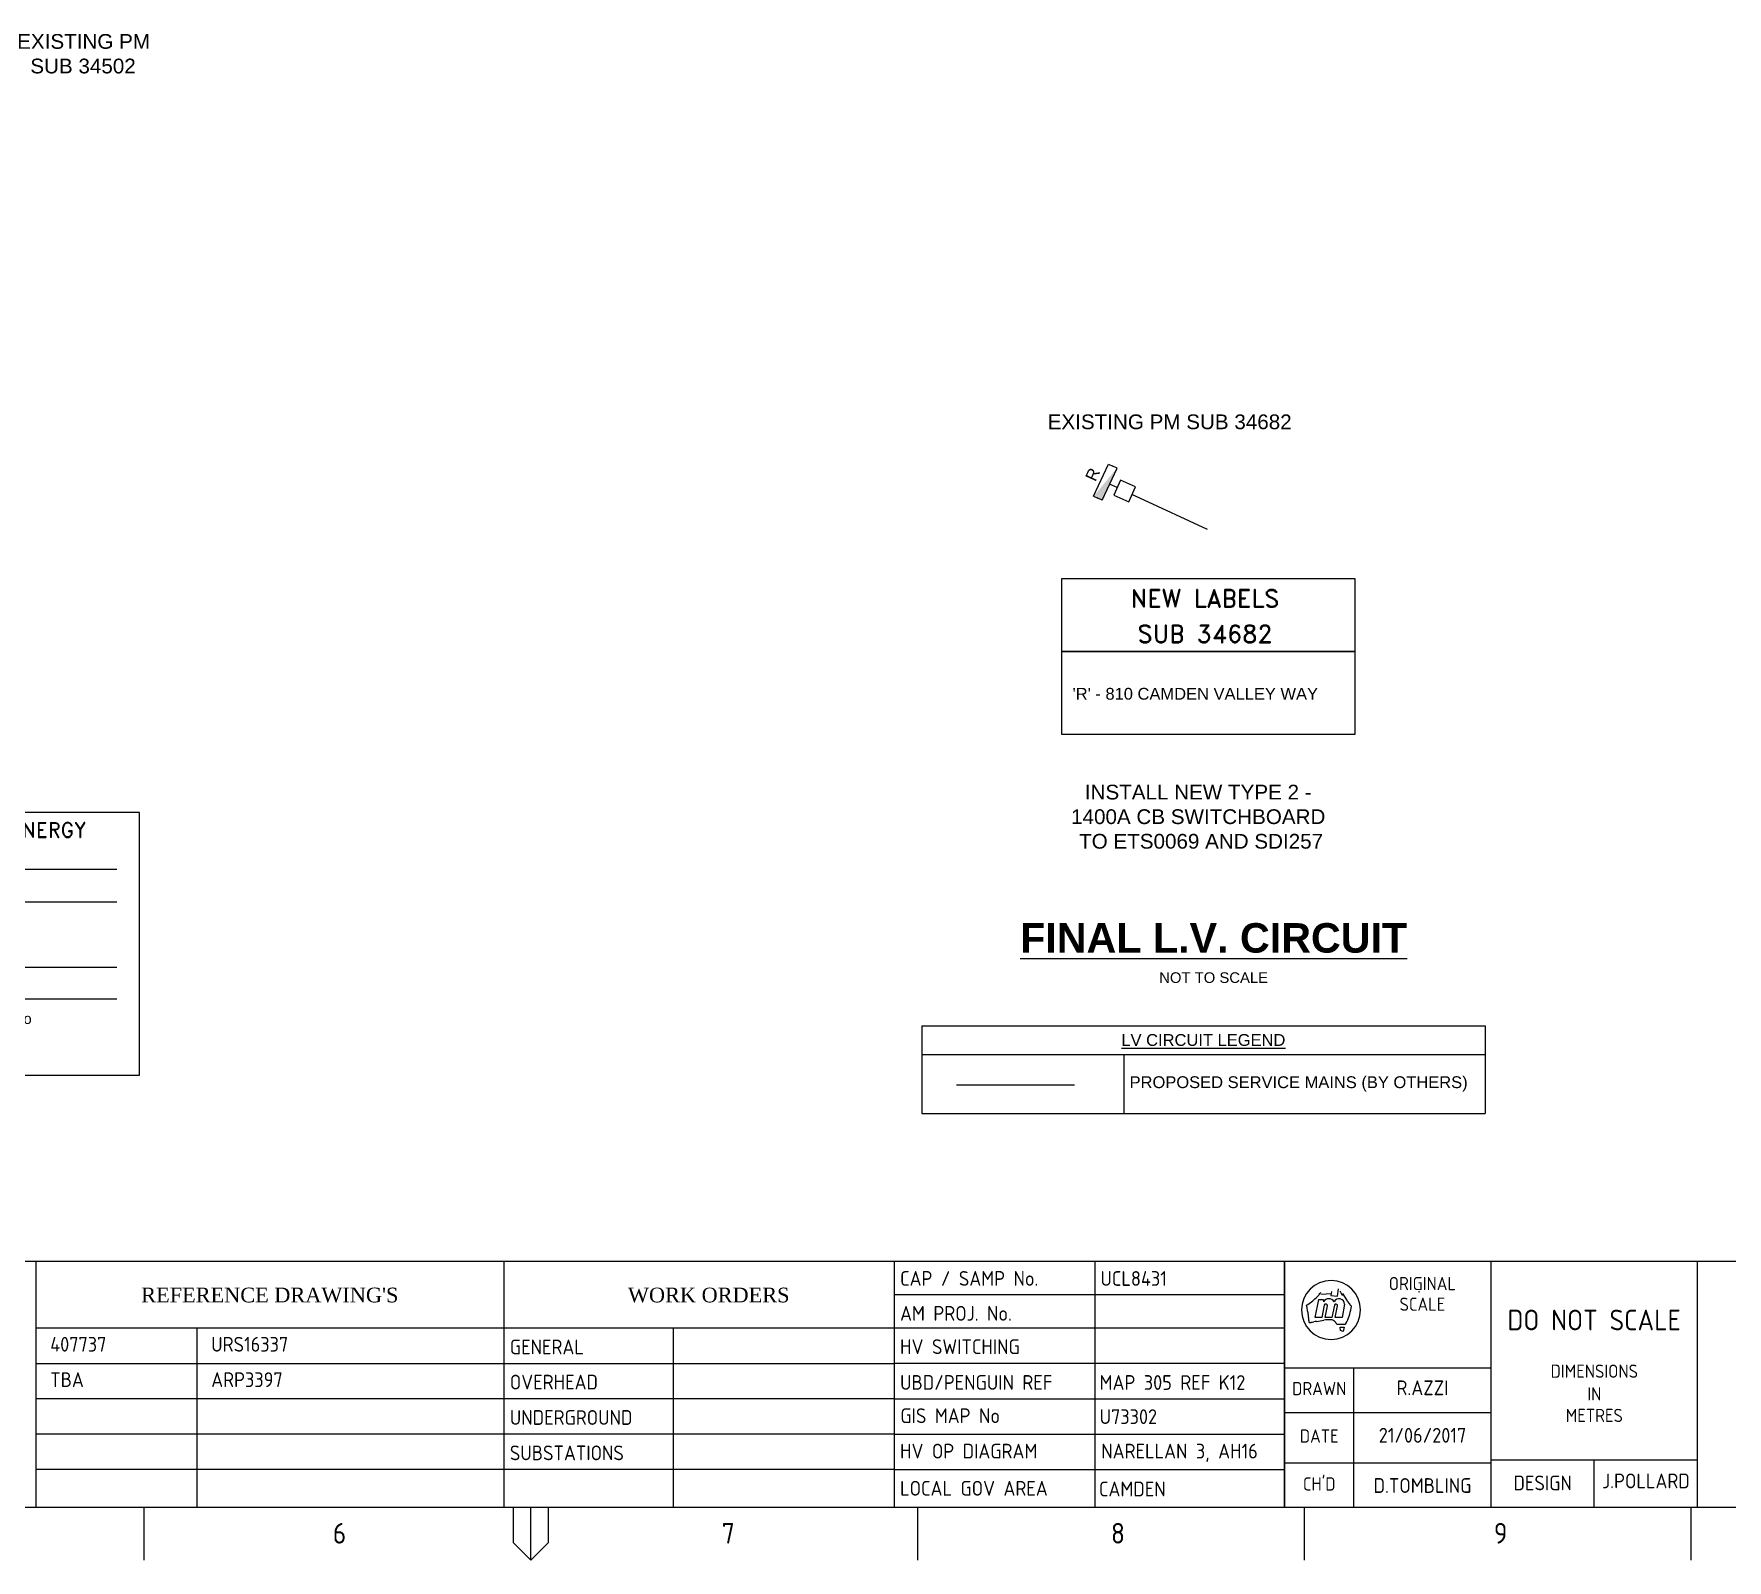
# Paper-space layout 'Sheet(2)' of a CAD drawing. Header units: metres, sheet in millimetres. Extents: x -18 to 816, y -3 to 586.
# Drawn here: x 314.9 to 601.8, y -0.1 to 258.6 of the extents above; entities that cross this region are included whole.
import ezdxf
from ezdxf import colors
from ezdxf.entities.mleader import LeaderData, LeaderLine
from ezdxf.enums import TextEntityAlignment as Align
from ezdxf.math import Vec2, Vec3

# ---------------------------------------------------------------- set-up
doc = ezdxf.new("R2010")
doc.units = ezdxf.units.M
doc.layers.get('0').update_dxf_attribs({"color": 6})
for name, color, linetype in [('_User Miscellaneous1', 7, 'Continuous'), ('Notes', 7, 'Continuous'), ('SupportsUG_SP_EXT', 7, 'Continuous')]:
    doc.layers.add(name, color=color, linetype=linetype)
doc.styles.add('Elec', font='romand__.ttf')
doc.styles.add('iecARIAL', font='arial.ttf', dxfattribs={"height": 2})
doc.styles.add('iecISOCP', font='isocp.shx')
doc.styles.add('iecTimesNewRoman', font='times.ttf')
doc.styles.get("Standard").update_dxf_attribs({"font": 'arial.ttf'})
doc.linetypes.add('Cable 4', pattern='A,5.25,-0.1,["o",Standard,S=2,R=0,X=1.2,Y=-0.7],-4', length=9.35)

# ---------------------------------------------------------------- blocks, each defined once
blk = doc.blocks.new('A1_FRAME_TITLE')
at = {"layer": 'Notes', "linetype": 'Continuous'}
for p, q in [((332.78, 47.62), (332.78, 5.97)), ((412.12, 47.62), (412.12, 5.97)), ((478.24, 47.62), (478.24, 5.97)), ((544.37, 47.62), (544.37, 5.97)), ((544.37, 41.97), (544.37, 5.97)), ((544.37, 29.54), (579.37, 29.54)), ((351.17, -3.03), (351.17, 5.97)), ((413.68, 5.97), (413.68, -0.03)), ((416.68, -3.03), (416.68, 5.97)), ((419.68, -0.03), (419.68, 5.97)), ((482.19, 5.97), (482.19, -3.03)), ((547.7, 5.97), (547.7, -3.03)), ((613.21, 5.97), (613.21, -3.03)), ((413.68, -0.03), (416.68, -3.03)), ((416.68, -3.03), (419.68, -0.03))]:
    blk.add_line(p, q, dxfattribs=at)
at = {"layer": 'Notes'}
for p, q in [((512.26, 47.62), (512.26, 5.97)), ((544.37, 5.97), (544.37, 47.62)), ((579.37, 5.97), (579.37, 47.62)), ((614.37, 5.97), (614.37, 47.62)), ((478.24, 41.97), (544.37, 41.97)), ((549.56, 38.09), (550.17, 41.17)), ((550.17, 41.17), (550.92, 41.17)), ((550.56, 42.05), (552.33, 42.16)), ((550.92, 41.17), (550.97, 40.77)), ((552.33, 42.52), (552.22, 41.82)), ((552.22, 41.82), (553.35, 41.71)), ((553.35, 41.71), (553.55, 42.96)), ((554.57, 40.35), (554.12, 38.09)), ((554.18, 42.18), (555.01, 40.9)), ((567.1, 42.48), (567.3, 42.44)), ((550.7, 38.09), (549.56, 38.09)), ((551.11, 40.17), (550.7, 38.09)), ((551.27, 38.09), (551.66, 40.06)), ((552.41, 38.09), (551.27, 38.09)), ((552.83, 40.17), (552.41, 38.09)), ((552.98, 38.09), (553.37, 40.06)), ((554.12, 38.09), (552.98, 38.09)), ((332.81, 36.33), (478.24, 36.33)), ((360.07, 36.33), (360.07, 5.97)), ((440.78, 36.33), (440.78, 5.97)), ((478.24, 36.33), (544.37, 36.33)), ((554.62, 36.89), (553.22, 36.97)), ((553.22, 36.97), (554.62, 36.89)), ((554.62, 36.89), (553.22, 36.97)), ((553.85, 35.89), (553.78, 36.47)), ((553.78, 36.47), (554.51, 36.47)), ((554.3, 35.74), (553.85, 35.89)), ((554.51, 36.47), (554.3, 35.74)), ((332.78, 30.28), (478.24, 30.28)), ((478.24, 30.33), (544.37, 30.33)), ((556.15, 5.97), (556.15, 29.54)), ((478.24, 24.33), (332.78, 24.33)), ((478.24, 24.33), (544.37, 24.33)), ((544.37, 21.97), (579.37, 21.97)), ((478.24, 18.33), (332.78, 18.33)), ((478.24, 18.33), (544.37, 18.33)), ((478.24, 12.33), (332.78, 12.33)), ((478.24, 12.33), (544.37, 12.33)), ((544.37, 13.47), (579.37, 13.47)), ((579.37, 13.97), (614.37, 13.97)), ((596.87, 5.97), (596.87, 13.97))]:
    blk.add_line(p, q, dxfattribs=at)
at = {"layer": 'Notes', "linetype": 'Continuous', "flags": 128}
for points in [[(123.8, 47.62), (824.37, 47.62)], [(123.8, 5.97), (824.37, 5.97)]]:
    blk.add_lwpolyline(points, dxfattribs=at)
at = {"layer": 'Notes'}
for centre, radius, start, end in [((552.27, 39.37), 5, 0, 180), ((542.41, 49.09), 10.59, 302.5841, 308.1576), ((527.29, 35.61), 21.32, 10.3053, 12.3306), ((542.41, 49.09), 10.59, 308.157, 313.7305), ((545.21, 46.16), 6.54, 313.7309, 319.3045), ((545.21, 46.16), 6.54, 319.3047, 324.8782), ((551.87, 40.21), 1.06, 31.7884, 148.2116), ((551.39, 40.11), 0.28, 348.6911, 168.6911), ((553.61, 40.3), 0.961, 2.5982, 150.8098), ((553.1, 40.11), 0.28, 348.6911, 168.6911), ((578.7, 57.06), 28.87, 210.1483, 211.8601), ((477.01, -10.21), 93.25, 33.1096, 33.2341), ((558.55, 42.96), 4.09, 213.1151, 222.4146), ((555.89, 40.53), 0.484, 222.42, 236.4422), ((552.27, 39.37), 5, 180, 0), ((527.29, 35.61), 21.32, 8.2795, 10.3048), ((528.59, 35.8), 20.01, 6.2539, 8.2792), ((528.59, 35.8), 20.01, 4.2291, 6.2543), ((548.65, 40.42), 3.15, 274.7358, 283.0812), ((550.47, 32.55), 4.93, 97.7419, 103.0814), ((546.76, 59.88), 22.65, 277.7418, 280.8825), ((551.91, 33.09), 4.63, 85.4613, 100.8824), ((552.2, 36.78), 0.924, 46.5875, 85.4612), ((551.36, 35.89), 2.16, 30.1885, 46.5879), ((548.02, 40.74), 7.69, 331.5942, 341.8897), ((542.7, 42.48), 13.29, 341.8901, 347.8434), ((556.07, 40.81), 0.815, 236.4359, 244.7422), ((553.96, 40.06), 1.76, 347.8434, 354.1409), ((554.11, 40.04), 1.61, 354.1436, 1.0342), ((548.72, 39.42), 2.15, 265.1734, 270.0504), ((548.72, 39.51), 2.24, 270.0438, 274.7322), ((554.13, 37.45), 0.75, 311.6083, 321.0792), ((554.18, 37.41), 0.675, 321.0838, 331.5982)]:
    blk.add_arc(centre, radius, start, end, dxfattribs=at)
for s, height, style, p in [('CAP / SAMP No.', 2.5, 'iecISOCP', (479.24, 43.47)), ('WORK ORDERS', 2.5, 'iecTimesNewRoman', (433.13, 40.66)), ('AM PROJ. No.', 2.5, 'iecISOCP', (479.24, 37.55)), ('GENERAL', 2.5, 'iecISOCP', (413.12, 31.86)), ('HV SWITCHING', 2.5, 'iecISOCP', (479.24, 31.9)), ('OVERHEAD', 2.5, 'iecISOCP', (413.12, 25.9)), ('UBD/PENGUIN REF', 2.5, 'iecISOCP', (479.24, 25.84)), ('UNDERGROUND', 2.5, 'iecISOCP', (413.12, 19.9)), ('GIS MAP No', 2.5, 'iecISOCP', (479.29, 20.2)), ('SUBSTATIONS', 2.5, 'iecISOCP', (413.12, 13.9)), ('HV OP DIAGRAM', 2.5, 'iecISOCP', (479.24, 14.2)), ('LOCAL GOV AREA', 2.5, 'iecISOCP', (479.24, 7.9)), ('6', 3.5, 'iecISOCP', (383.12, -0.22)), ('7', 3.5, 'iecISOCP', (449.03, -0.22)), ('8', 3.5, 'iecISOCP', (514.97, -0.22)), ('9', 3.5, 'iecISOCP', (579.84, -0.22))]:
    blk.add_text(s, height=height, dxfattribs=dict(at, style=style)).set_placement(p)
for s, height, style, p in [("REFERENCE DRAWING'S", 2.5, 'iecTimesNewRoman', (372.45, 40.66)), ('ORIGINAL', 2.24, 'iecISOCP', (567.74, 42.73)), ('SCALE', 2.24, 'iecISOCP', (567.74, 39.23)), ('DIMENSIONS', 2.24, 'iecISOCP', (596.87, 27.88)), ('DRAWN', 2.24, 'iecISOCP', (550.26, 24.93)), ('IN', 2.24, 'iecISOCP', (596.87, 24.04)), ('METRES', 2.24, 'iecISOCP', (596.87, 20.38)), ('DATE', 2.24, 'iecISOCP', (550.26, 16.88)), ("CH'D", 2.24, 'iecISOCP', (550.26, 8.77)), ('DESIGN', 2.5, 'iecISOCP', (588.12, 8.81))]:
    blk.add_text(s, height=height, dxfattribs=dict(at, style=style)).set_placement(p, align=Align.CENTER)
at = {"layer": 'Notes', "insert": (596.84, 37.67), "char_height": 3.5, "width": 29.1, "attachment_point": 5, "style": 'iecISOCP'}
blk.add_mtext('DO NOT SCALE', dxfattribs=at)
at = {"layer": 'Notes', "style": 'iecISOCP', "flags": 8}
blk.add_attdef('VERSION_NO', text='', height=2.5, rotation=90, dxfattribs=at).set_placement((302.04, 43.81), align=Align.MIDDLE_CENTER)
at = {"layer": 'Notes', "style": 'iecISOCP'}
for tag, p in [('CAP_NO', (513.19, 43.46)), ('IE_NUM', (513.05, 37.81)), ('REF_No_1', (335.24, 32.31)), ('REF_1', (362.52, 32.31)), ('HV_SWITCH', (513.46, 32.16)), ('GEN_WO', (441.71, 31.76)), ('REF_No_2', (335.24, 26.31)), ('REF_2', (362.52, 26.31)), ('OH_WO', (441.71, 25.81)), ('UBD_REF', (513.05, 25.83)), ('REF_No_3', (335.24, 20.31)), ('REF_3', (362.52, 20.31)), ('UG_WO', (441.71, 20.05)), ('GIS_MAP_No', (513.05, 20.04)), ('REF_No_4', (335.24, 14.31)), ('REF_4', (362.52, 14.31)), ('SUB_WO', (441.71, 13.81)), ('HV_OP_DIAG', (513.33, 14.2)), ('LGA', (512.95, 7.78)), ('ExportID', (9.08, 2.39))]:
    blk.add_attdef(tag, p, '', height=2.5, dxfattribs=at)
at = {"layer": 'Notes'}
blk.add_attdef('DRAFT_NUM', (29.9, 23.29), '', height=2.5, rotation=90, dxfattribs=at)
at = {"layer": 'Notes', "style": 'iecISOCP'}
for tag, height, p in [('T1', 3.5, (684.37, 39.47)), ('T2', 3.5, (684.37, 34.35)), ('scale', 2.5, (567.76, 33.27)), ('T3', 3.5, (684.37, 28.92)), ('DRAWN', 2.5, (567.76, 24.93)), ('T4', 3.5, (684.37, 23.66)), ('T5', 3.5, (684.37, 18.23)), ('REV', 5, (820.05, 17.1)), ('DATE', 2.5, (567.76, 16.88)), ('T6', 3.5, (684.37, 12.97)), ('DESIGN', 2.5, (605.62, 9.15)), ('CHD', 2.5, (567.76, 8.37))]:
    blk.add_attdef(tag, text='', height=height, dxfattribs=at).set_placement(p, align=Align.CENTER)
blk.add_attdef('NUM', text='', height=7, dxfattribs=at).set_placement((792.37, 20.12), align=Align.MIDDLE_CENTER)
for tag, p in [('NS', (790.71, 8.12)), ('SHTS', (805.41, 8.12))]:
    blk.add_attdef(tag, text='', height=2.5, dxfattribs=at).set_placement(p, align=Align.MIDDLE)
at = {"layer": 'Notes', "style": 'iecISOCP', "flags": 1}
for tag, p in [('ProjectType', (14.17, -26.8)), ('ProjectNumber', (23.56, -26.82)), ('DrawingNumber', (35.51, -26.8)), ('ExportDate', (60.28, -26.79)), ('ExportUserName', (69.15, -26.8)), ('DesignerCompanyName', (81.48, -26.79)), ('ExportAreaOfInterest', (97.1, -26.81)), ('GIS_SUCCESS', (112, -26.78)), ('CAD_SUCCESS', (121.79, -26.78)), ('ExportCategories', (140.08, -26.8)), ('ProjectDescription', (47.56, -26.83)), ('DEPOTCODE', (132.11, -26.88)), ('Comments', (154.38, -26.88))]:
    blk.add_attdef(tag, p, '', height=1, dxfattribs=at)
blk = doc.blocks.new('NOTE_CERTIFIED-BY-IE')
at = {"color": 7, "linetype": 'Continuous', "lineweight": -3}
for p, q in [((21.25, 34.9), (73.15, 34.9)), ((25.46, 29.41), (73.15, 29.41)), ((2.51, 18.32), (73.15, 18.32)), ((20.45, 12.96), (73.15, 12.96))]:
    blk.add_line(p, q, dxfattribs=at)
blk.add_lwpolyline([(0, 0), (76.98, 0), (76.98, 44.52), (0, 44.52)], close=True)
at = {"color": 7, "lineweight": -3, "style": 'Elec'}
blk.add_text('CERTIFIED BY ENDEAVOUR ENERGY', height=2.52, dxfattribs=at).set_placement((38.51, 41.58), align=Align.MIDDLE_CENTER)
at = {"color": 7, "lineweight": -3}
for s, p in [('Amendment:', (1.7, 35.94)), ('Date Approved:', (1.37, 30.47)), ("Examiner's Signature:", (1.37, 25.01))]:
    blk.add_text(s, height=2.5, dxfattribs=at).set_placement(p, align=Align.MIDDLE_LEFT)
blk.add_text('Print Name:', height=2.5, dxfattribs=at).set_placement((2.4, 11.95), align=Align.BOTTOM_LEFT)
at = {"color": 7, "lineweight": -3, "insert": (38.49, 5.99), "char_height": 1.79, "attachment_point": 5, "line_spacing_factor": 1.2}
blk.add_mtext("This Certification is issued subject to \\PEndeavour Energy's \\PStandard Certification Terms", dxfattribs=at)
at = {"color": 7, "lineweight": -3, "flags": 4}
for tag, p in [('AMENDMENT', (21.25, 34.9)), ('DATE_APPROVED', (25.46, 29.41)), ('PRINT_NAME', (20.45, 12.96))]:
    blk.add_attdef(tag, p, '', height=2.5, dxfattribs=at)
blk = doc.blocks.new('CIRCUIT_BREAKER_NEW')
for points in [[(1.4, 0), (0, 0)], [(4.2, 0), (5.6, 0)]]:
    blk.add_lwpolyline(points)
blk.add_lwpolyline([(4.2, -1.4), (4.2, 1.4), (1.4, 1.4), (1.4, -1.4)], close=True)
at = {"flags": 1}
for tag, p in [('ORIENTATION', (-4.19, 2.93)), ('USAGE', (-4.19, 3.31)), ('ASSET_NUM', (-4.19, 2.2)), ('LOCATION', (-4.19, 1.83)), ('NOTES', (-4.19, 1.39)), ('Z', (0, 0))]:
    blk.add_attdef(tag, p, '', height=0.2, dxfattribs=at)
blk.add_attdef('STATE', (-4.2, 1), '', height=0.2)
blk = doc.blocks.new('*T155')
at = {"layer": 'Defpoints', "color": 8, "linetype": 'ByBlock', "lineweight": 0, "transparency": 16777216}
for p, q in [((0, 0), (95.46, 0)), ((0, 0), (0, -14.87)), ((95.46, 0), (95.46, -14.87)), ((0, -4.87), (95.46, -4.87)), ((34.23, -4.87), (34.23, -14.87)), ((0, -14.87), (95.46, -14.87))]:
    blk.add_line(p, q, dxfattribs=at)
at = {"layer": '_User Miscellaneous1', "color": 0, "linetype": 'Continuous', "transparency": 16777216, "char_height": 2}
for s, insert, width, attachment_point in [('{\\LLV CIRCUIT LEGEND}', (47.73, -2.43), 93.4642, 5), ('PROPOSED SERVICE MAINS (BY OTHERS)', (35.23, -9.87), 59.2392, 4)]:
    blk.add_mtext(s, dxfattribs=dict(at, insert=insert, width=width, attachment_point=attachment_point))

psp = doc.layouts.new('Sheet(2)')

# ---------------------------------------------------------------- hatches: boundary and pattern name
at = {"layer": 'Notes'}
h = psp.add_hatch(color=256, dxfattribs=at)
h.dxf.hatch_style = 1
h.paths.add_polyline_path([(498.4, 185.02), (494.44, 180.24), (495.89, 179.57)])

# ---------------------------------------------------------------- linework, layer by layer
for p, q in [((494.44, 180.24), (496.95, 185.69)), ((495.89, 179.57), (498.4, 185.02)), ((496.95, 185.69), (497.68, 185.35)), ((498.4, 185.02), (497.68, 185.35)), ((494.44, 180.24), (495.16, 179.91)), ((495.89, 179.57), (495.16, 179.91))]:
    psp.add_line(p, q, dxfattribs=at)
at = {"layer": 'Notes', "lineweight": 30}
psp.add_line((488.97, 153.94), (538.75, 153.94), dxfattribs=at)
at = {"layer": 'Notes', "linetype": 'Cable 4', "flags": 128}
for points in [[(502.23, 179.95), (513.69, 174.66)], [(471.18, 80.51), (491.18, 80.51)]]:
    psp.add_lwpolyline(points, dxfattribs=at)
at = {"layer": 'Notes'}
psp.add_lwpolyline([(488.97, 139.93), (538.75, 139.93), (538.75, 166.24), (488.97, 166.24)], close=True, dxfattribs=at)

# ---------------------------------------------------------------- block references
psp.add_blockref('*T155', (465.3, 90.5))
at = {"layer": 'Notes', "rotation": 335.2247908915629}
psp.add_blockref('CIRCUIT_BREAKER_NEW', (497.15, 182.3), dxfattribs=at)
at = {"layer": 'Notes'}
psp.add_blockref('NOTE_CERTIFIED-BY-IE', (255.79, 82.11), dxfattribs=at)
at = {"layer": 'SupportsUG_SP_EXT'}
ref = psp.add_blockref('A1_FRAME_TITLE', (-17.6, 2.95), dxfattribs=at)
ref.add_attrib('DESIGN', 'J.POLLARD', dxfattribs={"layer": 'Notes', "height": 2.5, "style": 'iecISOCP'}).set_placement((588.02, 12.1), align=Align.CENTER)
ref.add_attrib('DRAWN', 'R.AZZI', dxfattribs={"layer": 'Notes', "height": 2.5, "style": 'iecISOCP'}).set_placement((550.16, 27.88), align=Align.CENTER)
ref.add_attrib('DATE', '21/06/2017', dxfattribs={"layer": 'Notes', "height": 2.5, "style": 'iecISOCP'}).set_placement((550.16, 19.83), align=Align.CENTER)
ref.add_attrib('CHD', 'D.TOMBLING', dxfattribs={"layer": 'Notes', "height": 2.5, "style": 'iecISOCP'}).set_placement((550.16, 11.32), align=Align.CENTER)
ref.add_attrib('CAP_NO', 'UCL8431', (495.59, 46.41), dxfattribs={"layer": 'Notes', "height": 2.5, "style": 'iecISOCP'})
ref.add_attrib('UBD_REF', 'MAP 305 REF K12', (495.45, 28.78), dxfattribs={"layer": 'Notes', "height": 2.5, "style": 'iecISOCP'})
ref.add_attrib('GIS_MAP_No', 'U73302', (495.45, 22.99), dxfattribs={"layer": 'Notes', "height": 2.5, "style": 'iecISOCP'})
ref.add_attrib('HV_OP_DIAG', 'NARELLAN 3, AH16', (495.73, 17.15), dxfattribs={"layer": 'Notes', "height": 2.5, "style": 'iecISOCP'})
ref.add_attrib('LGA', 'CAMDEN', (495.34, 10.73), dxfattribs={"layer": 'Notes', "height": 2.5, "style": 'iecISOCP'})
ref.add_attrib('REF_No_1', '407737', (317.64, 35.26), dxfattribs={"layer": 'Notes', "height": 2.5, "style": 'iecISOCP'})
ref.add_attrib('REF_1', 'URS16337', (344.92, 35.26), dxfattribs={"layer": 'Notes', "height": 2.5, "style": 'iecISOCP'})
ref.add_attrib('REF_No_2', 'TBA', (317.64, 29.26), dxfattribs={"layer": 'Notes', "height": 2.5, "style": 'iecISOCP'})
ref.add_attrib('REF_2', 'ARP3397', (344.92, 29.26), dxfattribs={"layer": 'Notes', "height": 2.5, "style": 'iecISOCP'})

# ---------------------------------------------------------------- texts
at = {"layer": 'Notes', "linetype": 'Cable 4', "insert": (311.49, 258.58), "char_height": 2.5, "attachment_point": 1}
psp.add_mtext_dynamic_manual_height_columns('\\pi0.55681;EXISTING PM \\P\\pi2.7805;SUB 34502', width=23.0833, gutter_width=4, heights=[0], dxfattribs=at)
at = {"layer": 'Notes', "lineweight": -3, "insert": (507.32, 192.84), "char_height": 2.5, "width": 44.6692, "attachment_point": 5, "line_spacing_factor": 1.2}
psp.add_mtext('EXISTING PM SUB 34682', dxfattribs=at)
at = {"layer": 'Notes', "insert": (492.93, 183.44), "char_height": 2, "width": 1.1319, "attachment_point": 1, "rotation": 65.2248, "style": 'iecARIAL'}
psp.add_mtext('R', dxfattribs=at)
at = {"layer": 'Notes', "insert": (513.31, 159.92), "char_height": 3, "width": 31.6524, "attachment_point": 5, "line_spacing_factor": 1.2, "style": 'Elec'}
psp.add_mtext('NEW LABELS\\PSUB 34682', dxfattribs=at)
at = {"layer": 'Notes', "insert": (490.87, 146.75), "char_height": 2, "width": 47.2853, "attachment_point": 4, "line_spacing_factor": 1.2}
psp.add_mtext("'R' - 810 CAMDEN VALLEY WAY  ", dxfattribs=at)
at = {"layer": 'Notes', "insert": (514.77, 102.81), "char_height": 5, "attachment_point": 5}
psp.add_mtext_dynamic_manual_height_columns('{\\fArial|b1|i0|c0|p34;\\LFINAL L.V. CIRCUIT\\P\\fArial|b0|i0|c0|p34;\\H0.36x;\\lNOT TO SCALE}', width=87.427, gutter_width=4, heights=[0], dxfattribs=at)

# ---------------------------------------------------------------- leaders
at = {"layer": 'Notes'}
ml = psp.add_multileader_mtext('Standard', dxfattribs=at)
ml.set_content('INSTALL NEW TYPE 2 - 1400A CB SWITCHBOARD  TO ETS0069 AND SDI257', color=256)
ml.set_leader_properties()
ml.build(insert=Vec2(0, 0))
ml.multileader.update_dxf_attribs({"leader_type": 0, "has_text_frame": 1, "arrow_head_size": 2.5})
ctx = ml.context
ctx.base_point, ctx.char_height, ctx.arrow_head_size, ctx.plane_origin = Vec3(488.9, 130.08), 2.5, 2.5, Vec3(480.9, 99.34)
ctx.text_align_type = 1
notes = []
notes.append((ctx, [(0, (1, 1, 0), (480.9, 130.08), (1, 0), 8, [(0, [(480.9, 99.34)], 0, [])])]))
ctx.mtext.insert, ctx.mtext.width, ctx.mtext.alignment, ctx.mtext.flow_direction = Vec3(512.16, 131.35), 43.0621, 2, 5
for ctx, leaders in notes:
    for number, flags, end, landing, length, lines in leaders:
        leader = LeaderData()
        leader.index, (leader.has_last_leader_line, leader.has_dogleg_vector, leader.attachment_direction) = number, flags
        leader.last_leader_point, leader.dogleg_vector, leader.dogleg_length = Vec3(end), Vec3(landing), length
        for number, points, colour, breaks in lines:
            line = LeaderLine()
            line.index, line.vertices, line.color, line.breaks = number, Vec3.list(points), colors.encode_raw_color(colour), breaks
            leader.lines.append(line)
        ctx.leaders.append(leader)

doc.saveas('drawing.dxf')
